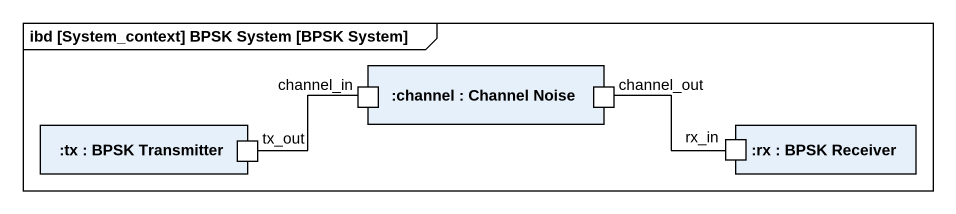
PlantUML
@startuml
mainframe ibd [System_context] BPSK System [BPSK System]
rectangle ":channel : Channel Noise" as channel_Channel_Noise {
  port channel_in
  port channel_out
}
rectangle ":tx : BPSK Transmitter" as tx_BPSK_Transmitter {
  port tx_out
}
rectangle ":rx : BPSK Receiver" as rx_BPSK_Receiver {
  port rx_in
}
channel_out -right- rx_in
tx_out -right- channel_in
@enduml
